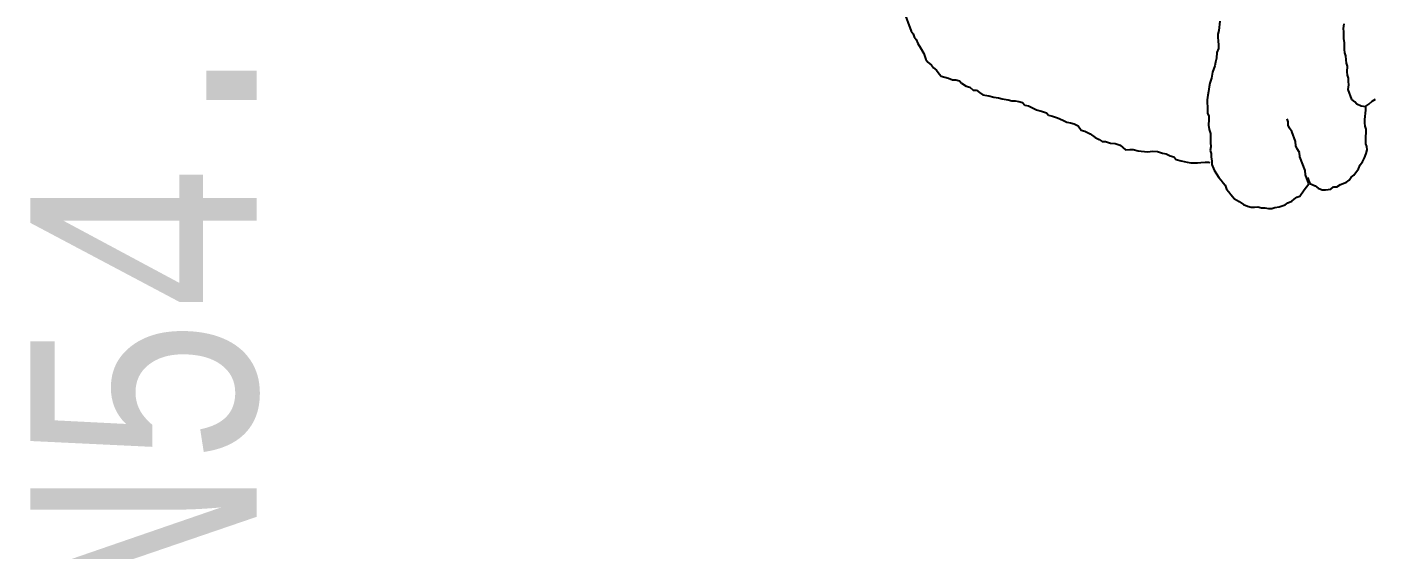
# Model space of a CAD drawing. Header units: millimetres. Extents: x 33350 to 35310, y -217097 to -211540.
# Drawn here: x 33937 to 34026.4, y -213864.1 to -213829.4 of the extents above; entities that cross this region are included whole.
import ezdxf

# ---------------------------------------------------------------- set-up
doc = ezdxf.new("R2010")
doc.units = ezdxf.units.MM
doc.header["$LTSCALE"] = 60
doc.header["$MEASUREMENT"] = 0
doc.layers.add('BL-G', color=102, linetype='Continuous')
doc.layers.add('M-SB-YZ-01', color=255, linetype='Continuous', lineweight=20)
doc.styles.add('antet', font='monos.ttf', dxfattribs={"width": 0.8})

# ---------------------------------------------------------------- blocks, each defined once
blk = doc.blocks.new('İNSAN-1')
for p, q in [((18.219, 20.988), (19.597, 20.481)), ((19.597, 20.481), (19.77, 20.343)), ((19.77, 20.343), (19.967, 20.27)), ((19.967, 20.27), (20.14, 20.132)), ((20.14, 20.132), (20.402, 20.035)), ((20.402, 20.035), (20.706, 19.849)), ((20.706, 19.849), (21.076, 19.638)), ((21.076, 19.638), (21.47, 19.493)), ((21.47, 19.493), (21.643, 19.355)), ((21.643, 19.355), (21.857, 19.127)), ((21.857, 19.127), (22.03, 18.989)), ((22.03, 18.989), (22.178, 18.786)), ((22.178, 18.786), (22.417, 18.623)), ((22.417, 18.623), (22.589, 18.485)), ((22.589, 18.485), (22.707, 17.995)), ((22.707, 17.995), (22.832, 17.726)), ((22.832, 17.726), (22.825, 17.505)), ((22.825, 17.505), (22.884, 17.26)), ((22.884, 17.26), (23.056, 17.122)), ((23.056, 17.122), (23.246, 16.828)), ((23.246, 16.828), (23.305, 16.583)), ((23.305, 16.583), (23.52, 16.355)), ((23.52, 16.355), (23.513, 16.134)), ((23.513, 16.134), (23.661, 15.93)), ((23.661, 15.93), (23.81, 15.727)), ((23.81, 15.727), (23.886, 15.326)), ((23.886, 15.326), (23.986, 14.991)), ((23.986, 14.991), (24.021, 14.681)), ((24.021, 14.681), (24.08, 14.435)), ((24.08, 14.435), (24.156, 14.035)), ((24.156, 14.035), (24.215, 13.79)), ((24.215, 13.79), (24.208, 13.569)), ((24.208, 13.569), (24.267, 13.324)), ((24.267, 13.324), (24.326, 13.079)), ((24.326, 13.079), (24.498, 12.94)), ((24.498, 12.94), (24.557, 12.695)), ((24.557, 12.695), (24.682, 12.426)), ((24.682, 12.426), (24.806, 12.157)), ((24.806, 12.157), (24.907, 11.822)), ((24.907, 11.822), (25.007, 11.487)), ((25.007, 11.487), (25.18, 11.349)), ((25.18, 11.349), (25.238, 11.104)), ((25.238, 11.104), (25.339, 10.769)), ((25.339, 10.769), (25.505, 10.41)), ((25.505, 10.41), (25.629, 10.14)), ((25.629, 10.14), (25.688, 9.895)), ((25.688, 9.895), (25.747, 9.65)), ((25.747, 9.65), (25.871, 9.381)), ((25.871, 9.381), (26.175, 9.194)), ((26.175, 9.194), (26.234, 8.949)), ((26.234, 8.949), (26.4, 8.59)), ((26.4, 8.59), (26.656, 8.273)), ((26.656, 8.273), (26.78, 8.003)), ((26.78, 8.003), (26.929, 7.8)), ((26.929, 7.8), (26.922, 7.579)), ((26.922, 7.579), (27.022, 7.244)), ((27.022, 7.244), (27.057, 6.933)), ((27.057, 6.933), (27.157, 6.598)), ((27.157, 6.598), (27.479, 6.256)), ((27.448, 5.97), (27.441, 5.749)), ((27.441, 5.749), (27.541, 5.414)), ((27.479, 6.256), (27.448, 5.97)), ((27.541, 5.414), (27.611, 4.792)), ((27.611, 4.792), (27.556, 4.44)), ((27.556, 4.44), (27.59, 4.129)), ((27.59, 4.129), (27.69, 3.794)), ((27.69, 3.794), (27.749, 3.549)), ((27.749, 3.549), (27.874, 3.28)), ((27.874, 3.28), (27.933, 3.035)), ((27.933, 3.035), (28.105, 2.897)), ((28.105, 2.897), (28.206, 2.562)), ((28.206, 2.562), (28.282, 2.161)), ((28.282, 2.161), (28.341, 1.916)), ((28.341, 1.916), (28.334, 1.695)), ((28.289, 0.967), (28.282, 0.746)), ((28.32, 1.253), (28.289, 0.967)), ((28.327, 1.474), (28.32, 1.253)), ((28.334, 1.695), (28.327, 1.474)), ((18.933, -0.001), (19.554, 0.068)), ((19.554, 0.068), (19.8, 0.127)), ((19.8, 0.127), (20.021, 0.12)), ((20.021, 0.12), (20.242, 0.113)), ((20.242, 0.113), (20.528, 0.082)), ((20.528, 0.082), (20.749, 0.075)), ((20.749, 0.075), (21.019, 0.199)), ((21.019, 0.199), (21.395, 0.21)), ((21.395, 0.21), (21.64, 0.268)), ((21.64, 0.268), (21.886, 0.327)), ((21.886, 0.327), (22.31, 0.469)), ((22.31, 0.469), (22.711, 0.545)), ((22.711, 0.545), (23.046, 0.645)), ((23.046, 0.645), (23.291, 0.703)), ((23.291, 0.703), (23.602, 0.738)), ((23.602, 0.738), (23.847, 0.797)), ((23.847, 0.797), (24.158, 0.831)), ((24.158, 0.831), (24.379, 0.824)), ((24.379, 0.824), (24.6, 0.818)), ((24.6, 0.818), (24.821, 0.811)), ((24.821, 0.811), (25.043, 0.804)), ((25.043, 0.804), (25.239, 0.731)), ((25.239, 0.731), (25.46, 0.724)), ((25.46, 0.724), (25.837, 0.735)), ((25.837, 0.735), (26.124, 0.704)), ((26.124, 0.704), (26.386, 0.607)), ((26.386, 0.607), (26.607, 0.6)), ((26.607, 0.6), (26.984, 0.611)), ((26.984, 0.611), (27.27, 0.58)), ((27.27, 0.58), (27.516, 0.638)), ((27.516, 0.638), (27.713, 0.566)), ((27.713, 0.566), (27.934, 0.559)), ((27.934, 0.559), (28.22, 0.528)), ((28.22, 0.528), (28.441, 0.521)), ((28.282, 0.746), (28.324, 0.656)), ((28.441, 0.521), (28.835, 0.376)), ((28.835, 0.376), (29.074, 0.214)), ((29.074, 0.214), (29.312, 0.051)), ((29.312, 0.051), (29.485, -0.087)), ((29.485, -0.087), (29.658, -0.225)), ((29.658, -0.225), (29.83, -0.363)), ((29.83, -0.363), (30.093, -0.459)), ((30.093, -0.459), (30.266, -0.598)), ((30.266, -0.598), (30.438, -0.736)), ((30.438, -0.736), (30.718, -0.988)), ((30.718, -0.988), (30.908, -1.281)), ((30.908, -1.281), (31.099, -1.575)), ((31.099, -1.575), (31.223, -1.844)), ((31.223, -1.844), (31.282, -2.089)), ((31.275, -2.31), (31.268, -2.531)), ((31.268, -2.531), (31.327, -2.776)), ((31.282, -2.089), (31.275, -2.31)), ((31.372, -3.463), (31.3, -3.66)), ((31.327, -2.776), (31.32, -2.997)), ((31.32, -2.997), (31.379, -3.242)), ((31.379, -3.242), (31.372, -3.463)), ((31.124, -4.34), (30.986, -4.513)), ((31.269, -3.947), (31.124, -4.34)), ((31.3, -3.66), (31.269, -3.947)), ((25.608, -4.544), (25.411, -4.472)), ((25.829, -4.551), (25.608, -4.544)), ((26.026, -4.624), (25.829, -4.551)), ((26.264, -4.786), (26.026, -4.624)), ((26.921, -5.028), (26.264, -4.786)), ((27.207, -5.059), (26.921, -5.028)), ((27.404, -5.131), (27.207, -5.059)), ((27.643, -5.294), (27.404, -5.131)), ((27.929, -5.325), (27.643, -5.294)), ((28.848, -5.663), (27.929, -5.325)), ((30.541, -5.317), (30.133, -5.614)), ((30.613, -5.121), (30.541, -5.317)), ((30.751, -4.948), (30.613, -5.121)), ((30.889, -4.775), (30.751, -4.948)), ((30.986, -4.513), (30.889, -4.775)), ((29.135, -5.694), (28.848, -5.663)), ((29.726, -5.911), (29.135, -5.694)), ((29.308, -5.832), (29.702, -5.977)), ((29.702, -5.977), (29.867, -6.336)), ((29.929, -5.763), (29.726, -5.911)), ((30.133, -5.614), (29.929, -5.763)), ((29.867, -6.336), (30.016, -6.54)), ((30.016, -6.54), (30.141, -6.809)), ((30.134, -7.03), (30.079, -7.382)), ((30.141, -6.809), (30.134, -7.03)), ((29.771, -8.014), (29.627, -8.408)), ((29.934, -7.776), (29.771, -8.014)), ((29.941, -7.555), (29.934, -7.776)), ((30.079, -7.382), (29.941, -7.555)), ((19.409, -8.222), (19.098, -8.257)), ((19.63, -8.229), (19.409, -8.222)), ((19.851, -8.236), (19.63, -8.229)), ((20.073, -8.243), (19.851, -8.236)), ((20.359, -8.274), (20.073, -8.243)), ((20.58, -8.281), (20.359, -8.274)), ((20.801, -8.288), (20.58, -8.281)), ((21.022, -8.295), (20.801, -8.288)), ((21.219, -8.367), (21.022, -8.295)), ((21.506, -8.398), (21.219, -8.367)), ((21.727, -8.405), (21.506, -8.398)), ((21.924, -8.477), (21.727, -8.405)), ((22.3, -8.467), (21.924, -8.477)), ((22.522, -8.474), (22.3, -8.467)), ((22.718, -8.546), (22.522, -8.474)), ((22.94, -8.553), (22.718, -8.546)), ((23.161, -8.56), (22.94, -8.553)), ((23.471, -8.526), (23.161, -8.56)), ((24.128, -8.767), (23.471, -8.526)), ((24.276, -8.971), (24.128, -8.767)), ((29.147, -8.901), (28.739, -9.198)), ((29.285, -8.729), (29.147, -8.901)), ((29.488, -8.58), (29.285, -8.729)), ((29.627, -8.408), (29.488, -8.58)), ((24.449, -9.109), (24.276, -8.971)), ((24.571, -9.706), (24.445, -9.89)), ((24.574, -9.378), (24.449, -9.109)), ((24.608, -9.689), (24.574, -9.378)), ((24.829, -9.696), (24.608, -9.689)), ((25.451, -9.627), (24.829, -9.696)), ((25.672, -9.634), (25.451, -9.627)), ((25.893, -9.641), (25.672, -9.634)), ((26.09, -9.713), (25.893, -9.641)), ((26.311, -9.72), (26.09, -9.713)), ((26.622, -9.685), (26.311, -9.72)), ((26.843, -9.692), (26.622, -9.685)), ((27.064, -9.699), (26.843, -9.692)), ((27.261, -9.772), (27.064, -9.699)), ((27.482, -9.779), (27.261, -9.772)), ((27.727, -9.72), (27.482, -9.779)), ((27.997, -9.596), (27.727, -9.72)), ((28.266, -9.471), (27.997, -9.596)), ((28.47, -9.323), (28.266, -9.471)), ((28.739, -9.198), (28.47, -9.323)), ((24.25, -10.107), (24.106, -10.342)), ((24.445, -9.89), (24.25, -10.107))]:
    blk.add_line(p, q)

msp = doc.modelspace()

# ---------------------------------------------------------------- block references
at = {"layer": 'BL-G', "linetype": 'Continuous', "xscale": -1, "rotation": 90}
msp.add_blockref('İNSAN-1', (34016.113, -213810.099), dxfattribs=at)

# ---------------------------------------------------------------- texts
at = {"layer": 'M-SB-YZ-01', "color": 5, "style": 'antet', "width": 0.8}
msp.add_text('ORTAK ALAN54.97 m2', height=15, rotation=90, dxfattribs=at).set_placement((33952.207, -213960.373))

doc.saveas('drawing.dxf')
